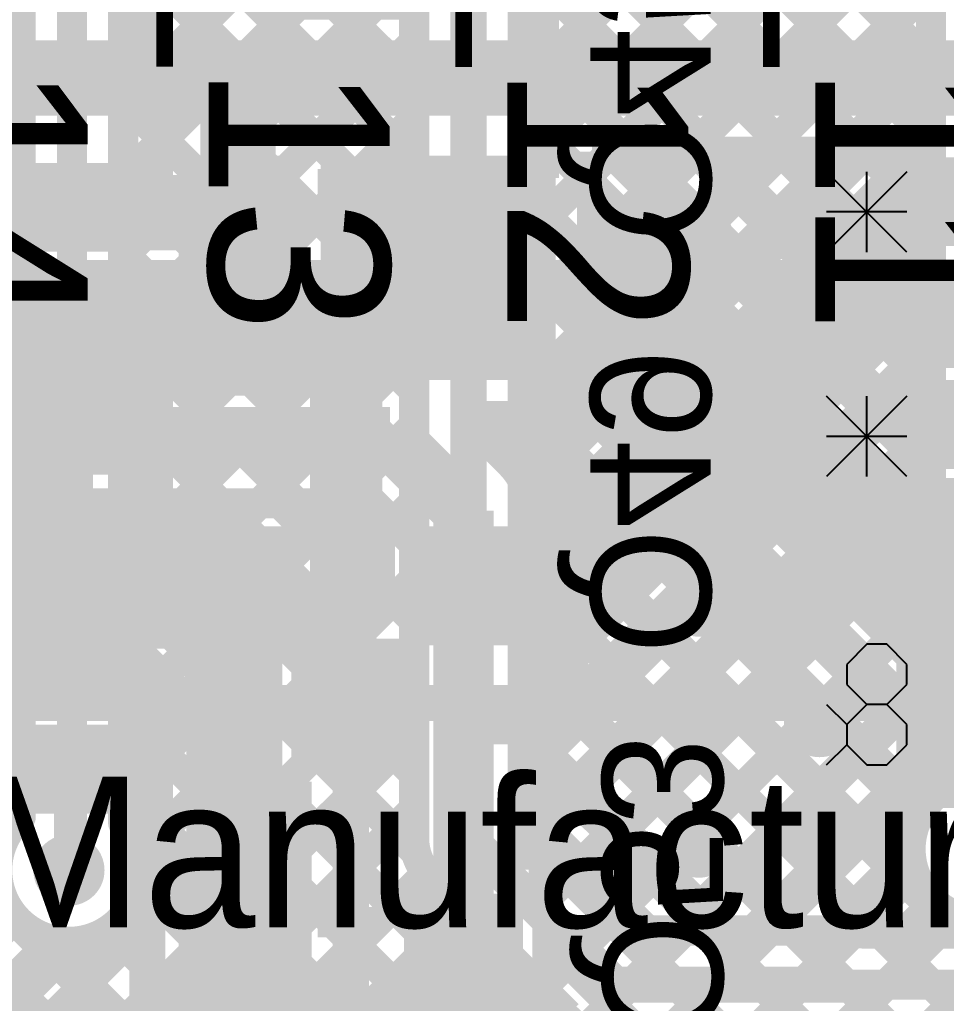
# Model space of a CAD drawing. Header units: millimetres. Extents: x 0.79 to 4.38, y 0.99 to 3.94.
# Drawn here: x 2.5617 to 2.8691, y 2.7298 to 3.0563 of the extents above; entities that cross this region are included whole.
import ezdxf

# ---------------------------------------------------------------- set-up
doc = ezdxf.new("R2010")
doc.units = ezdxf.units.MM
doc.header["$MEASUREMENT"] = 0
for name, color, linetype in [('BottomLayer', 5, 'Continuous'), ('BottomOverlay', 54, 'Continuous'), ('BottomPaste', 16, 'Continuous'), ('BottomSolder', 6, 'Continuous'), ('MultiLayer', 9, 'Continuous'), ('TopLayer', 1, 'Continuous'), ('TopOverlay', 2, 'Continuous'), ('ViaHoleLayer', 16, 'Continuous')]:
    doc.layers.add(name, color=color, linetype=linetype)

# ---------------------------------------------------------------- blocks, each defined once
blk = doc.blocks.new('R__0402_B_78')
at = {"layer": 'BottomLayer'}
for points in [[(-0.0275, 0.0125), (-0.0275, -0.0125), (-0.0095, 0.0125), (-0.0095, -0.0125)], [(0.0095, 0.0125), (0.0095, -0.0125), (0.0275, 0.0125), (0.0275, -0.0125)]]:
    blk.add_solid(points, dxfattribs=at)
at = {"layer": 'BottomOverlay', "const_width": 0.005}
for points in [[(-0.0325, 0.0175), (-0.0325, -0.0175)], [(-0.0325, 0.0175), (-0.0085, 0.0175)], [(0.0085, 0.0175), (0.0325, 0.0175)], [(0.0325, 0.0175), (0.0325, -0.0175)], [(-0.0325, -0.0175), (-0.0085, -0.0175)], [(0.0085, -0.0175), (0.0325, -0.0175)]]:
    blk.add_lwpolyline(points, dxfattribs=at)
at = {"layer": 'BottomPaste'}
for points in [[(-0.0275, 0.0125), (-0.0275, -0.0125), (-0.0095, 0.0125), (-0.0095, -0.0125)], [(0.0095, 0.0125), (0.0095, -0.0125), (0.0275, 0.0125), (0.0275, -0.0125)]]:
    blk.add_solid(points, dxfattribs=at)
at = {"layer": 'BottomSolder'}
for points in [[(-0.0315, 0.0165), (-0.0315, -0.0165), (-0.0055, 0.0165), (-0.0055, -0.0165)], [(0.0055, 0.0165), (0.0055, -0.0165), (0.0315, 0.0165), (0.0315, -0.0165)]]:
    blk.add_solid(points, dxfattribs=at)
blk = doc.blocks.new('R__0402_B_80')
at = {"layer": 'BottomLayer'}
for points in [[(-0.0275, 0.0125), (-0.0275, -0.0125), (-0.0095, 0.0125), (-0.0095, -0.0125)], [(0.0095, 0.0125), (0.0095, -0.0125), (0.0275, 0.0125), (0.0275, -0.0125)]]:
    blk.add_solid(points, dxfattribs=at)
at = {"layer": 'BottomOverlay', "const_width": 0.005}
for points in [[(-0.0325, 0.0175), (-0.0325, -0.0175)], [(-0.0325, 0.0175), (-0.0085, 0.0175)], [(0.0085, 0.0175), (0.0325, 0.0175)], [(0.0325, 0.0175), (0.0325, -0.0175)], [(-0.0325, -0.0175), (-0.0085, -0.0175)], [(0.0085, -0.0175), (0.0325, -0.0175)]]:
    blk.add_lwpolyline(points, dxfattribs=at)
at = {"layer": 'BottomPaste'}
for points in [[(-0.0275, 0.0125), (-0.0275, -0.0125), (-0.0095, 0.0125), (-0.0095, -0.0125)], [(0.0095, 0.0125), (0.0095, -0.0125), (0.0275, 0.0125), (0.0275, -0.0125)]]:
    blk.add_solid(points, dxfattribs=at)
at = {"layer": 'BottomSolder'}
for points in [[(-0.0315, 0.0165), (-0.0315, -0.0165), (-0.0055, 0.0165), (-0.0055, -0.0165)], [(0.0055, 0.0165), (0.0055, -0.0165), (0.0315, 0.0165), (0.0315, -0.0165)]]:
    blk.add_solid(points, dxfattribs=at)
blk = doc.blocks.new('R__0402_B_82')
at = {"layer": 'BottomLayer'}
for points in [[(-0.0275, 0.0125), (-0.0275, -0.0125), (-0.0095, 0.0125), (-0.0095, -0.0125)], [(0.0095, 0.0125), (0.0095, -0.0125), (0.0275, 0.0125), (0.0275, -0.0125)]]:
    blk.add_solid(points, dxfattribs=at)
at = {"layer": 'BottomOverlay', "const_width": 0.005}
for points in [[(-0.0325, 0.0175), (-0.0085, 0.0175)], [(-0.0325, 0.0175), (-0.0325, -0.0175)], [(0.0085, 0.0175), (0.0325, 0.0175)], [(0.0325, 0.0175), (0.0325, -0.0175)], [(-0.0325, -0.0175), (-0.0085, -0.0175)], [(0.0085, -0.0175), (0.0325, -0.0175)]]:
    blk.add_lwpolyline(points, dxfattribs=at)
at = {"layer": 'BottomPaste'}
for points in [[(-0.0275, 0.0125), (-0.0275, -0.0125), (-0.0095, 0.0125), (-0.0095, -0.0125)], [(0.0095, 0.0125), (0.0095, -0.0125), (0.0275, 0.0125), (0.0275, -0.0125)]]:
    blk.add_solid(points, dxfattribs=at)
at = {"layer": 'BottomSolder'}
for points in [[(-0.0315, 0.0165), (-0.0315, -0.0165), (-0.0055, 0.0165), (-0.0055, -0.0165)], [(0.0055, 0.0165), (0.0055, -0.0165), (0.0315, 0.0165), (0.0315, -0.0165)]]:
    blk.add_solid(points, dxfattribs=at)
blk = doc.blocks.new('R__0402_B_84')
at = {"layer": 'BottomLayer'}
for points in [[(-0.0275, 0.0125), (-0.0275, -0.0125), (-0.0095, 0.0125), (-0.0095, -0.0125)], [(0.0095, 0.0125), (0.0095, -0.0125), (0.0275, 0.0125), (0.0275, -0.0125)]]:
    blk.add_solid(points, dxfattribs=at)
at = {"layer": 'BottomOverlay', "const_width": 0.005}
for points in [[(-0.0325, 0.0175), (-0.0085, 0.0175)], [(-0.0325, 0.0175), (-0.0325, -0.0175)], [(0.0085, 0.0175), (0.0325, 0.0175)], [(0.0325, 0.0175), (0.0325, -0.0175)], [(-0.0325, -0.0175), (-0.0085, -0.0175)], [(0.0085, -0.0175), (0.0325, -0.0175)]]:
    blk.add_lwpolyline(points, dxfattribs=at)
at = {"layer": 'BottomPaste'}
for points in [[(-0.0275, 0.0125), (-0.0275, -0.0125), (-0.0095, 0.0125), (-0.0095, -0.0125)], [(0.0095, 0.0125), (0.0095, -0.0125), (0.0275, 0.0125), (0.0275, -0.0125)]]:
    blk.add_solid(points, dxfattribs=at)
at = {"layer": 'BottomSolder'}
for points in [[(-0.0315, 0.0165), (-0.0315, -0.0165), (-0.0055, 0.0165), (-0.0055, -0.0165)], [(0.0055, 0.0165), (0.0055, -0.0165), (0.0315, 0.0165), (0.0315, -0.0165)]]:
    blk.add_solid(points, dxfattribs=at)
blk = doc.blocks.new('SOT23_3_B_128')
at = {"layer": 'BottomLayer'}
for points in [[(-0.02166, 0.0580708), (-0.053156, 0.0580708), (-0.02166, 0.0265748), (-0.053156, 0.0265748)], [(0.0531431, 0.0580708), (0.0216471, 0.0580708), (0.0531431, 0.0265748), (0.0216471, 0.0265748)], [(0.0157416, -0.0265749), (-0.0157544, -0.0265749), (0.0157416, -0.0580709), (-0.0157544, -0.0580709)]]:
    blk.add_solid(points, dxfattribs=at)
at = {"layer": 'BottomOverlay'}
for points, const_width in [([(-0.0640851, 0.068, 1), (-0.0739277, 0.068, 1)], 0.0098425), ([(-0.0763883, 0.068, 1), (-0.0714671, 0.068, 1)], 0.0049212), ([(-0.0665457, 0.068, 1), (-0.0616245, 0.068, 1)], 0.0049212)]:
    blk.add_lwpolyline(points, format="xyb", close=True, dxfattribs=dict(at, const_width=const_width))
at = {"layer": 'BottomOverlay', "const_width": 0.01}
for points in [[(0.0109936, 0.032), (-0.0110064, 0.032)], [(-0.0640064, 0.03), (-0.0640064, -0.032)], [(0.0639936, 0.03), (0.0639936, -0.031)], [(0.0639936, -0.031), (0.0289936, -0.031)], [(-0.0290064, -0.032), (-0.0640064, -0.032)]]:
    blk.add_lwpolyline(points, dxfattribs=at)
at = {"layer": 'BottomPaste'}
for points in [[(-0.02166, 0.0580708), (-0.053156, 0.0580708), (-0.02166, 0.0265748), (-0.053156, 0.0265748)], [(0.0531431, 0.0580708), (0.0216471, 0.0580708), (0.0531431, 0.0265748), (0.0216471, 0.0265748)], [(0.0157416, -0.0265749), (-0.0157544, -0.0265749), (0.0157416, -0.0580709), (-0.0157544, -0.0580709)]]:
    blk.add_solid(points, dxfattribs=at)
at = {"layer": 'BottomSolder'}
for points in [[(-0.01766, 0.0620708), (-0.057156, 0.0620708), (-0.01766, 0.0225748), (-0.057156, 0.0225748)], [(0.0571431, 0.0620708), (0.0176471, 0.0620708), (0.0571431, 0.0225748), (0.0176471, 0.0225748)], [(0.0197416, -0.0225749), (-0.0197544, -0.0225749), (0.0197416, -0.0620709), (-0.0197544, -0.0620709)]]:
    blk.add_solid(points, dxfattribs=at)
blk = doc.blocks.new('SOT23_3_B_132')
at = {"layer": 'BottomLayer'}
for points in [[(-0.02166, 0.0580708), (-0.053156, 0.0580708), (-0.02166, 0.0265748), (-0.053156, 0.0265748)], [(0.0531431, 0.0580708), (0.0216471, 0.0580708), (0.0531431, 0.0265748), (0.0216471, 0.0265748)], [(0.0157416, -0.0265749), (-0.0157544, -0.0265749), (0.0157416, -0.0580709), (-0.0157544, -0.0580709)]]:
    blk.add_solid(points, dxfattribs=at)
at = {"layer": 'BottomOverlay'}
for points, const_width in [([(-0.0640851, 0.068, 1), (-0.0739277, 0.068, 1)], 0.0098425), ([(-0.0763883, 0.068, 1), (-0.0714671, 0.068, 1)], 0.0049212), ([(-0.0665457, 0.068, 1), (-0.0616245, 0.068, 1)], 0.0049212)]:
    blk.add_lwpolyline(points, format="xyb", close=True, dxfattribs=dict(at, const_width=const_width))
at = {"layer": 'BottomOverlay', "const_width": 0.01}
for points in [[(0.0109936, 0.032), (-0.0110064, 0.032)], [(-0.0640064, 0.03), (-0.0640064, -0.032)], [(0.0639936, 0.03), (0.0639936, -0.031)], [(0.0639936, -0.031), (0.0289936, -0.031)], [(-0.0290064, -0.032), (-0.0640064, -0.032)]]:
    blk.add_lwpolyline(points, dxfattribs=at)
at = {"layer": 'BottomPaste'}
for points in [[(-0.02166, 0.0580708), (-0.053156, 0.0580708), (-0.02166, 0.0265748), (-0.053156, 0.0265748)], [(0.0531431, 0.0580708), (0.0216471, 0.0580708), (0.0531431, 0.0265748), (0.0216471, 0.0265748)], [(0.0157416, -0.0265749), (-0.0157544, -0.0265749), (0.0157416, -0.0580709), (-0.0157544, -0.0580709)]]:
    blk.add_solid(points, dxfattribs=at)
at = {"layer": 'BottomSolder'}
for points in [[(-0.01766, 0.0620708), (-0.057156, 0.0620708), (-0.01766, 0.0225748), (-0.057156, 0.0225748)], [(0.0571431, 0.0620708), (0.0176471, 0.0620708), (0.0571431, 0.0225748), (0.0176471, 0.0225748)], [(0.0197416, -0.0225749), (-0.0197544, -0.0225749), (0.0197416, -0.0620709), (-0.0197544, -0.0620709)]]:
    blk.add_solid(points, dxfattribs=at)
blk = doc.blocks.new('SOT23_3_B_136')
at = {"layer": 'BottomLayer'}
for points in [[(-0.02166, 0.0580708), (-0.053156, 0.0580708), (-0.02166, 0.0265748), (-0.053156, 0.0265748)], [(0.0531431, 0.0580708), (0.0216471, 0.0580708), (0.0531431, 0.0265748), (0.0216471, 0.0265748)], [(0.0157416, -0.0265749), (-0.0157544, -0.0265749), (0.0157416, -0.0580709), (-0.0157544, -0.0580709)]]:
    blk.add_solid(points, dxfattribs=at)
at = {"layer": 'BottomOverlay'}
for points, const_width in [([(-0.0640851, 0.068, 1), (-0.0739277, 0.068, 1)], 0.0098425), ([(-0.0763883, 0.068, 1), (-0.0714671, 0.068, 1)], 0.0049212), ([(-0.0665457, 0.068, 1), (-0.0616245, 0.068, 1)], 0.0049212)]:
    blk.add_lwpolyline(points, format="xyb", close=True, dxfattribs=dict(at, const_width=const_width))
at = {"layer": 'BottomOverlay', "const_width": 0.01}
for points in [[(0.0109936, 0.032), (-0.0110064, 0.032)], [(-0.0640064, 0.03), (-0.0640064, -0.032)], [(0.0639936, 0.03), (0.0639936, -0.031)], [(0.0639936, -0.031), (0.0289936, -0.031)], [(-0.0290064, -0.032), (-0.0640064, -0.032)]]:
    blk.add_lwpolyline(points, dxfattribs=at)
at = {"layer": 'BottomPaste'}
for points in [[(-0.02166, 0.0580708), (-0.053156, 0.0580708), (-0.02166, 0.0265748), (-0.053156, 0.0265748)], [(0.0531431, 0.0580708), (0.0216471, 0.0580708), (0.0531431, 0.0265748), (0.0216471, 0.0265748)], [(0.0157416, -0.0265749), (-0.0157544, -0.0265749), (0.0157416, -0.0580709), (-0.0157544, -0.0580709)]]:
    blk.add_solid(points, dxfattribs=at)
at = {"layer": 'BottomSolder'}
for points in [[(-0.01766, 0.0620708), (-0.057156, 0.0620708), (-0.01766, 0.0225748), (-0.057156, 0.0225748)], [(0.0571431, 0.0620708), (0.0176471, 0.0620708), (0.0571431, 0.0225748), (0.0176471, 0.0225748)], [(0.0197416, -0.0225749), (-0.0197544, -0.0225749), (0.0197416, -0.0620709), (-0.0197544, -0.0620709)]]:
    blk.add_solid(points, dxfattribs=at)
blk = doc.blocks.new('R__0402_B_181')
at = {"layer": 'BottomLayer'}
for points in [[(-0.0275, 0.0125), (-0.0275, -0.0125), (-0.0095, 0.0125), (-0.0095, -0.0125)], [(0.0095, 0.0125), (0.0095, -0.0125), (0.0275, 0.0125), (0.0275, -0.0125)]]:
    blk.add_solid(points, dxfattribs=at)
at = {"layer": 'BottomOverlay', "const_width": 0.005}
for points in [[(-0.0085, 0.0175), (-0.0325, 0.0175)], [(-0.0325, -0.0175), (-0.0325, 0.0175)], [(0.0325, 0.0175), (0.0085, 0.0175)], [(0.0325, -0.0175), (0.0325, 0.0175)], [(-0.0085, -0.0175), (-0.0325, -0.0175)], [(0.0325, -0.0175), (0.0085, -0.0175)]]:
    blk.add_lwpolyline(points, dxfattribs=at)
at = {"layer": 'BottomPaste'}
for points in [[(-0.0275, 0.0125), (-0.0275, -0.0125), (-0.0095, 0.0125), (-0.0095, -0.0125)], [(0.0095, 0.0125), (0.0095, -0.0125), (0.0275, 0.0125), (0.0275, -0.0125)]]:
    blk.add_solid(points, dxfattribs=at)
at = {"layer": 'BottomSolder'}
for points in [[(-0.0315, 0.0165), (-0.0315, -0.0165), (-0.0055, 0.0165), (-0.0055, -0.0165)], [(0.0055, 0.0165), (0.0055, -0.0165), (0.0315, 0.0165), (0.0315, -0.0165)]]:
    blk.add_solid(points, dxfattribs=at)
blk = doc.blocks.new('R__0402_B_183')
at = {"layer": 'BottomLayer'}
for points in [[(-0.0275, 0.0125), (-0.0275, -0.0125), (-0.0095, 0.0125), (-0.0095, -0.0125)], [(0.0095, 0.0125), (0.0095, -0.0125), (0.0275, 0.0125), (0.0275, -0.0125)]]:
    blk.add_solid(points, dxfattribs=at)
at = {"layer": 'BottomOverlay', "const_width": 0.005}
for points in [[(-0.0085, 0.0175), (-0.0325, 0.0175)], [(-0.0325, -0.0175), (-0.0325, 0.0175)], [(0.0325, 0.0175), (0.0085, 0.0175)], [(0.0325, -0.0175), (0.0325, 0.0175)], [(-0.0085, -0.0175), (-0.0325, -0.0175)], [(0.0325, -0.0175), (0.0085, -0.0175)]]:
    blk.add_lwpolyline(points, dxfattribs=at)
at = {"layer": 'BottomPaste'}
for points in [[(-0.0275, 0.0125), (-0.0275, -0.0125), (-0.0095, 0.0125), (-0.0095, -0.0125)], [(0.0095, 0.0125), (0.0095, -0.0125), (0.0275, 0.0125), (0.0275, -0.0125)]]:
    blk.add_solid(points, dxfattribs=at)
at = {"layer": 'BottomSolder'}
for points in [[(-0.0315, 0.0165), (-0.0315, -0.0165), (-0.0055, 0.0165), (-0.0055, -0.0165)], [(0.0055, 0.0165), (0.0055, -0.0165), (0.0315, 0.0165), (0.0315, -0.0165)]]:
    blk.add_solid(points, dxfattribs=at)

msp = doc.modelspace()

# ---------------------------------------------------------------- linework, layer by layer
at = {"layer": 'BottomLayer'}
for points, const_width in [([(2.326, 3.037), (2.637, 3.037)], 0.025), ([(2.63412, 3.03412), (2.637, 3.037)], 0.025), ([(2.63412, 2.9914375), (2.63412, 3.03412)], 0.025), ([(2.637, 3.037), (2.806, 3.037)], 0.025), ([(2.806, 3.037), (2.8060001, 3.0369999)], 0.025), ([(2.8060001, 3.0369999), (2.9363917, 3.0369999)], 0.025), ([(2.729989, 2.8996948), (2.8427941, 3.0124999)], 0.01), ([(2.7515151, 2.9777895), (2.7862256, 3.0125)], 0.01), ([(2.7515151, 3.0125), (2.8059301, 3.0125)], 0.01), ([(2.7515151, 2.9247603), (2.7515151, 3.0125)], 0.01), ([(2.7515151, 3.0060738), (2.7579413, 3.0125)], 0.01), ([(2.7515151, 2.9495052), (2.8145098, 3.0124999)], 0.01), ([(2.7574918, 3.0125), (2.8574593, 2.9125325)], 0.01), ([(2.7857761, 3.0125), (2.8574593, 2.9408168)], 0.01), ([(2.8060001, 3.0124999), (2.8574593, 3.0124999)], 0.01), ([(2.8140605, 3.0124999), (2.8574593, 2.9691011)], 0.01), ([(2.8423448, 3.0124999), (2.8573374, 2.9975073)], 0.01), ([(2.8574593, 2.9982986), (2.8574593, 3.0124999)], 0.01), ([(2.5785151, 2.9922603), (2.6332972, 2.9922603)], 0.025), ([(2.6332972, 2.9922603), (2.63412, 2.9914375)], 0.025), ([(2.7366713, 2.8780928), (2.8574593, 2.9988808)], 0.01), ([(2.7515151, 2.9901924), (2.8725336, 2.8691739)], 0.01), ([(2.8574593, 2.9781739), (2.8574593, 2.9900492)], 0.01), ([(2.8574593, 2.9731739), (2.8574593, 2.9781739)], 0.01), ([(2.8574593, 2.9731739), (2.8574593, 2.9781739)], 0.01), ([(2.8574593, 2.9411739), (2.8574593, 2.9731739)], 0.01), ([(2.7366713, 2.8498085), (2.8574593, 2.9705965)], 0.01), ([(2.5785151, 2.9552603), (2.6930151, 2.9552603)], 0.02), ([(2.7515151, 2.9619081), (2.8574593, 2.8559639)], 0.01), ([(2.7309231, 2.815776), (2.8574593, 2.9423122)], 0.01), ([(2.8574593, 2.9361739), (2.8574593, 2.9411739)], 0.01), ([(2.8574593, 2.9361739), (2.8574593, 2.9411739)], 0.01), ([(2.8574593, 2.8991739), (2.8574593, 2.9361739)], 0.01), ([(2.7515151, 2.9336238), (2.8574593, 2.8276796)], 0.01), ([(2.7086277, 2.9247603), (2.7244403, 2.9089477)], 0.01), ([(2.7086277, 2.9247603), (2.7515151, 2.9247603)], 0.01), ([(2.7176989, 2.915689), (2.7267702, 2.9247603)], 0.01), ([(2.7320943, 2.9247603), (2.8574593, 2.7993953)], 0.01), ([(2.5785151, 2.9177603), (2.5785151, 2.9182603)], 0.02), ([(2.5785151, 2.9177603), (2.6845151, 2.9177603)], 0.02), ([(2.6845151, 2.9177603), (2.7089231, 2.8933523)], 0.02), ([(2.5092603, 2.9182603), (2.5781204, 2.9182603)], 0.012), ([(2.7309231, 2.7874917), (2.8574593, 2.9140279)], 0.01), ([(2.5303199, 2.9002603), (2.5633199, 2.8672603)], 0.01), ([(2.7089231, 2.7464375), (2.7089231, 2.8933523)], 0.02), ([(2.7366712, 2.7649555), (2.8708896, 2.8991739)], 0.01), ([(2.8574593, 2.8991739), (2.8736252, 2.8991739)], 0.01), ([(2.8708179, 2.8991739), (2.9008179, 2.8691739)], 0.01), ([(2.4325827, 2.7719943), (2.5578487, 2.8972603)], 0.01), ([(2.5536204, 2.8972603), (2.5705307, 2.8972603)], 0.01), ([(2.556133, 2.8672603), (2.584633, 2.8957603)], 0.01), ([(2.5616042, 2.8972603), (2.5916042, 2.8672603)], 0.01), ([(2.5785151, 2.8957603), (2.6754025, 2.8957603)], 0.01), ([(2.5844173, 2.8672603), (2.6129173, 2.8957603)], 0.01), ([(2.5913885, 2.8957603), (2.6437734, 2.8433754)], 0.01), ([(2.6047871, 2.8593458), (2.6412016, 2.8957603)], 0.01), ([(2.6187417, 2.8450161), (2.6694859, 2.8957603)], 0.01), ([(2.6196728, 2.8957603), (2.6566018, 2.8588313)], 0.01), ([(2.6479571, 2.8957603), (2.6811751, 2.8625423)], 0.01), ([(2.6754025, 2.8957603), (2.6811751, 2.8899877)], 0.01), ([(2.7307399, 2.8961856), (2.7366713, 2.8961856)], 0.01), ([(2.7323847, 2.8961856), (2.7366713, 2.891899)], 0.01), ([(2.7366713, 2.8406894), (2.7366713, 2.8961856)], 0.01), ([(2.8691739, 2.8691739), (2.8976739, 2.8976739)], 0.01), ([(2.8691739, 2.8691739), (2.8976739, 2.8976739)], 0.01), ([(2.7366713, 2.891899), (2.8622614, 2.7663089)], 0.01), ([(2.5785151, 2.8812603), (2.6212972, 2.8812603)], 0.025), ([(2.6212972, 2.8812603), (2.63412, 2.8684375)], 0.025), ([(2.6811751, 2.8588313), (2.6811751, 2.8899877)], 0.01), ([(2.4325827, 2.8848637), (2.586, 2.7314464)], 0.01), ([(2.6608412, 2.8588313), (2.6811751, 2.8791652)], 0.01), ([(2.63412, 2.785), (2.63412, 2.8684375)], 0.025), ([(2.8574593, 2.8691739), (2.9064593, 2.8691739)], 0.01), ([(2.8574593, 2.8321739), (2.8574593, 2.8691739)], 0.01), ([(2.5536204, 2.8672603), (2.6026204, 2.8672603)], 0.01), ([(2.6026204, 2.8610959), (2.6026204, 2.8672603)], 0.01), ([(2.7366713, 2.8636147), (3.0059719, 2.5943141)], 0.01), ([(2.6051786, 2.8589645), (2.6167042, 2.8474389)], 0.01), ([(2.6437734, 2.8588313), (2.6811751, 2.8588313)], 0.01), ([(2.6437734, 2.8033351), (2.6437734, 2.8588313)], 0.01), ([(2.4325827, 2.8565794), (2.7154844, 2.5736777)], 0.01), ([(2.7366712, 2.7366712), (2.8574593, 2.8574593)], 0.01), ([(2.7366712, 2.7366712), (2.8574593, 2.8574593)], 0.01), ([(2.575515, 2.8462603), (2.5781204, 2.8462603)], 0.012), ([(2.5781204, 2.8462603), (2.592427, 2.8462603)], 0.012), ([(2.592427, 2.8462603), (2.604, 2.8346873)], 0.012), ([(2.622, 2.8199901), (2.6437734, 2.8417635)], 0.01), ([(2.7309231, 2.7741856), (2.7309231, 2.8406894)], 0.01), ([(2.7309231, 2.8406894), (2.7366713, 2.8406894)], 0.01), ([(2.7313123, 2.8406894), (3.0051453, 2.5668564)], 0.01), ([(2.604, 2.7186873), (2.604, 2.8346873)], 0.012), ([(2.6218488, 2.8370157), (2.6437734, 2.8150911)], 0.01), ([(2.622, 2.7282603), (2.622, 2.8346873)], 0.01), ([(2.5962843, 2.568), (2.8574593, 2.829175)], 0.01), ([(2.6715215, 2.7213548), (2.6715215, 2.8310832)], 0.012), ([(2.8574593, 2.8271739), (2.8574593, 2.8321739)], 0.01), ([(2.8574593, 2.8271739), (2.8574593, 2.8321739)], 0.01), ([(2.8574593, 2.7901739), (2.8574593, 2.8271739)], 0.01), ([(2.622, 2.7917058), (2.6437734, 2.8134792)], 0.01), ([(2.7309231, 2.8127943), (2.9777174, 2.566)], 0.01), ([(2.578, 2.774), (2.578, 2.807)], 0.01), ([(2.622, 2.8085802), (2.6535215, 2.7770587)], 0.01), ([(2.6437734, 2.8033351), (2.6535215, 2.8033351)], 0.01), ([(2.6535215, 2.7288106), (2.6535215, 2.8033351)], 0.01), ([(2.6245686, 2.568), (2.8574593, 2.8008907)], 0.01), ([(2.622, 2.7634215), (2.6535215, 2.794943)], 0.01), ([(2.5536204, 2.7921069), (2.557467, 2.7882603)], 0.01), ([(2.63412, 2.7464375), (2.63412, 2.785)], 0.025), ([(2.5536204, 2.7882603), (2.5589315, 2.7882603)], 0.01), ([(2.7309231, 2.78451), (2.9494331, 2.566)], 0.01), ([(2.622, 2.7802959), (2.6535215, 2.7487744)], 0.01), ([(2.7309231, 2.7741856), (2.7366712, 2.7741856)], 0.01), ([(2.7366712, 2.7186894), (2.7366712, 2.7741856)], 0.01), ([(2.6528529, 2.568), (2.8583891, 2.7735362)], 0.01), ([(2.622, 2.7351372), (2.6535215, 2.7666587)], 0.01), ([(2.8663089, 2.7622614), (2.89, 2.7385703)], 0.01), ([(2.4302328, 2.6282229), (2.5601975, 2.7581876)], 0.01), ([(2.6811372, 2.568), (2.8720658, 2.7589286)], 0.01), ([(2.586, 2.7186873), (2.586, 2.7515731)], 0.01), ([(2.622, 2.7520116), (2.6457513, 2.7282603)], 0.01), ([(2.444375, 2.6140808), (2.5806288, 2.7503346)], 0.01), ([(2.7150489, 2.5736274), (2.89, 2.7485785)], 0.01), ([(2.7366712, 2.7504776), (2.9211488, 2.566)], 0.01), ([(2.6434074, 2.7282603), (2.6535215, 2.7383744)], 0.01), ([(2.622, 2.7282603), (2.6529712, 2.7282603)], 0.01), ([(2.4585171, 2.5999386), (2.586, 2.7274215)], 0.01)]:
    msp.add_lwpolyline(points, dxfattribs=dict(at, const_width=const_width))
at = {"layer": 'BottomLayer', "const_width": 0.01}
for points in [[(2.8574593, 2.9900492, -0.08478227281669451), (2.8574593, 2.9982986)], [(2.7244403, 2.9089477, -0.1661972849455561), (2.7307399, 2.8961856)], [(2.7244794, 2.9089086, -0.1655513178854328), (2.7307399, 2.8961856)], [(2.8816096, 2.8976739, -0.093119128866869), (2.8736252, 2.8991739)], [(2.8816096, 2.8976739, -0.093119128866869), (2.8736252, 2.8991739)], [(2.5785151, 2.8957603, -0.093119128866869), (2.5705307, 2.8972603)], [(2.5785151, 2.8957603, -0.093119128866869), (2.5705307, 2.8972603)], [(2.6026204, 2.8610959, -0.04587926852046451), (2.6051549, 2.8589882)], [(2.6026204, 2.8610959, -0.04634572908135355), (2.6051786, 2.8589645)], [(2.6167042, 2.8474389, -0.1993962998916159), (2.622, 2.8346873)], [(2.6167279, 2.8474152, -0.198912367379658), (2.622, 2.8346873)], [(2.89, 2.7589554, -0.6673554500262732), (2.8590272, 2.7901739)], [(2.586, 2.7515731, -0.7428207468642459), (2.5589315, 2.7882603)]]:
    msp.add_lwpolyline(points, format="xyb", dxfattribs=at)
at = {"layer": 'BottomLayer'}
for points, const_width in [([(2.8549593, 2.9982986, 1), (2.8599593, 2.9982986, 1)], 0.005), ([(2.7806575, 2.984, 1), (2.7924685, 2.984, 1)], 0.011811), ([(2.8206575, 2.984, 1), (2.8324685, 2.984, 1)], 0.011811), ([(2.8549593, 2.9900492, 1), (2.8599593, 2.9900492, 1)], 0.005), ([(2.7806575, 2.944, 1), (2.7924685, 2.944, 1)], 0.011811), ([(2.8206575, 2.944, 1), (2.8324685, 2.944, 1)], 0.011811), ([(2.7806575, 2.904, 1), (2.7924685, 2.904, 1)], 0.011811), ([(2.8206575, 2.905, 1), (2.8324685, 2.905, 1)], 0.011811), ([(2.7219403, 2.9089477, 1), (2.7269403, 2.9089477, 1)], 0.005), ([(2.7219794, 2.9089086, 1), (2.7269794, 2.9089086, 1)], 0.005), ([(2.8711252, 2.8991739, 1), (2.8761252, 2.8991739, 1)], 0.005), ([(2.8711252, 2.8991739, 1), (2.8761252, 2.8991739, 1)], 0.005), ([(2.5680307, 2.8972603, 1), (2.5730307, 2.8972603, 1)], 0.005), ([(2.5680307, 2.8972603, 1), (2.5730307, 2.8972603, 1)], 0.005), ([(2.5760151, 2.8957603, 1), (2.5810151, 2.8957603, 1)], 0.005), ([(2.5760151, 2.8957603, 1), (2.5810151, 2.8957603, 1)], 0.005), ([(2.7282399, 2.8961856, 1), (2.7332399, 2.8961856, 1)], 0.005), ([(2.7282399, 2.8961856, 1), (2.7332399, 2.8961856, 1)], 0.005), ([(2.7810945, 2.8633189, 1), (2.7929055, 2.8633189, 1)], 0.011811), ([(2.8210945, 2.8633189, 1), (2.8329055, 2.8633189, 1)], 0.011811), ([(2.6001204, 2.8610959, 1), (2.6051204, 2.8610959, 1)], 0.005), ([(2.6001204, 2.8610959, 1), (2.6051204, 2.8610959, 1)], 0.005), ([(2.6026549, 2.8589882, 1), (2.6076549, 2.8589882, 1)], 0.005), ([(2.6026786, 2.8589645, 1), (2.6076786, 2.8589645, 1)], 0.005), ([(2.6142042, 2.8474389, 1), (2.6192042, 2.8474389, 1)], 0.005), ([(2.6142279, 2.8474152, 1), (2.6192279, 2.8474152, 1)], 0.005), ([(2.6195, 2.8346873, 1), (2.6245, 2.8346873, 1)], 0.005), ([(2.6195, 2.8346873, 1), (2.6245, 2.8346873, 1)], 0.005), ([(2.7810945, 2.8233189, 1), (2.7929055, 2.8233189, 1)], 0.011811), ([(2.8210945, 2.8233189, 1), (2.8329055, 2.8233189, 1)], 0.011811), ([(2.6282145, 2.785, 1), (2.6400255, 2.785, 1)], 0.011811), ([(2.7810945, 2.7833189, 1), (2.7929055, 2.7833189, 1)], 0.011811), ([(2.8210945, 2.7843189, 1), (2.8329055, 2.7843189, 1)], 0.011811), ([(2.8565272, 2.7901739, 1), (2.8615272, 2.7901739, 1)], 0.005), ([(2.5564315, 2.7882603, 1), (2.5614315, 2.7882603, 1)], 0.005), ([(2.5720945, 2.774, 1), (2.5839055, 2.774, 1)], 0.011811), ([(2.5835, 2.7515731, 1), (2.5885, 2.7515731, 1)], 0.005)]:
    msp.add_lwpolyline(points, format="xyb", close=True, dxfattribs=dict(at, const_width=const_width))
msp.add_solid([(2.6615151, 2.9367603), (2.7395151, 2.9367603), (2.6615151, 3.0097603), (2.7395151, 3.0097603)], dxfattribs=at)
at = {"layer": 'BottomOverlay'}
for p, q in [((2.856, 3.0058186), (2.829342, 2.9791605)), ((2.856, 2.9791605), (2.829342, 3.0058186)), ((2.842671, 2.9791605), (2.842671, 3.0058186)), ((2.856, 2.9924895), (2.829342, 2.9924895)), ((2.856, 2.9313226), (2.829342, 2.9046645)), ((2.856, 2.9046645), (2.829342, 2.9313226)), ((2.842671, 2.9046645), (2.842671, 2.9313226)), ((2.856, 2.9179935), (2.829342, 2.9179935)), ((2.842671, 2.8489871), (2.8360065, 2.8423226)), ((2.8493355, 2.8489871), (2.842671, 2.8489871)), ((2.856, 2.8423226), (2.8493355, 2.8489871)), ((2.8360065, 2.8423226), (2.8360065, 2.835658)), ((2.856, 2.835658), (2.856, 2.8423226)), ((2.8360065, 2.835658), (2.842671, 2.8289935)), ((2.8493355, 2.8289935), (2.856, 2.835658)), ((2.829342, 2.8289935), (2.8360065, 2.822329)), ((2.842671, 2.8289935), (2.8360065, 2.822329)), ((2.8493355, 2.8289935), (2.842671, 2.8289935)), ((2.856, 2.822329), (2.8493355, 2.8289935)), ((2.8360065, 2.822329), (2.8360065, 2.8156645)), ((2.856, 2.8156645), (2.856, 2.822329)), ((2.829342, 2.809), (2.8360065, 2.8156645)), ((2.8360065, 2.8156645), (2.842671, 2.809)), ((2.8493355, 2.809), (2.856, 2.8156645)), ((2.842671, 2.809), (2.8493355, 2.809))]:
    msp.add_line(p, q, dxfattribs=at)
at = {"layer": 'MultiLayer', "const_width": 0.011811}
for points in [[(2.7806575, 2.984, 1), (2.7924685, 2.984, 1)], [(2.8206575, 2.984, 1), (2.8324685, 2.984, 1)], [(2.7806575, 2.944, 1), (2.7924685, 2.944, 1)], [(2.8206575, 2.944, 1), (2.8324685, 2.944, 1)], [(2.7806575, 2.904, 1), (2.7924685, 2.904, 1)], [(2.8206575, 2.905, 1), (2.8324685, 2.905, 1)], [(2.7810945, 2.8633189, 1), (2.7929055, 2.8633189, 1)], [(2.8210945, 2.8633189, 1), (2.8329055, 2.8633189, 1)], [(2.7810945, 2.8233189, 1), (2.7929055, 2.8233189, 1)], [(2.8210945, 2.8233189, 1), (2.8329055, 2.8233189, 1)], [(2.6282145, 2.785, 1), (2.6400255, 2.785, 1)], [(2.7810945, 2.7833189, 1), (2.7929055, 2.7833189, 1)], [(2.8210945, 2.7843189, 1), (2.8329055, 2.7843189, 1)], [(2.5720945, 2.774, 1), (2.5839055, 2.774, 1)]]:
    msp.add_lwpolyline(points, format="xyb", close=True, dxfattribs=at)
at = {"layer": 'TopLayer'}
for points, const_width in [([(2.5792991, 3.301), (2.864, 3.0162991)], 0.01), ([(2.6056053, 3.3001496), (2.864, 3.0417549)], 0.01), ([(2.3604444, 3.2398409), (2.562, 3.0382853)], 0.01), ([(2.3541427, 3.2206869), (2.562, 3.0128295)], 0.01), ([(2.596, 3.0542044), (2.749877, 3.2080814)], 0.01), ([(2.5915187, 3.1615014), (2.6925215, 3.0604986)], 0.01), ([(2.579, 2.775), (2.579, 3.15)], 0.01), ([(2.596, 2.7895873), (2.596, 3.15)], 0.01), ([(2.562, 2.7916342), (2.562, 3.1429584)], 0.01), ([(2.7285215, 3.0594469), (2.8135165, 3.1444419)], 0.01), ([(2.596, 3.1315643), (2.6925215, 3.0350428)], 0.01), ([(2.7105215, 2.7844785), (2.7105215, 3.1292603)], 0.012), ([(2.7285215, 3.0339911), (2.8262444, 3.131714)], 0.01), ([(2.4279988, 3.1213749), (2.562, 2.9873737)], 0.01), ([(2.596, 3.0287486), (2.688206, 3.1209546)], 0.01), ([(2.7331111, 3.1217322), (2.864, 2.9908433)], 0.01), ([(2.7285215, 3.0085353), (2.8389723, 3.1189861)], 0.01), ([(2.6925215, 2.7844785), (2.6925215, 3.113673)], 0.01), ([(2.7285215, 2.7919343), (2.7285215, 3.113673)], 0.01), ([(2.596, 3.1061085), (2.6925215, 3.009587)], 0.01), ([(2.7285215, 2.9830795), (2.8517002, 3.1062582)], 0.01), ([(2.4229055, 3.1010124), (2.562, 2.9619179)], 0.01), ([(2.7285215, 3.100866), (2.864, 2.9653875)], 0.01), ([(2.596, 3.0032928), (2.6925215, 3.0998143)], 0.01), ([(2.864, 2.7976722), (2.864, 3.0939584)], 0.01), ([(2.7285215, 2.9576237), (2.864, 3.0931022)], 0.01), ([(2.596, 3.0806527), (2.6925215, 2.9841312)], 0.01), ([(2.4229055, 3.0755566), (2.562, 2.9364621)], 0.01), ([(2.596, 2.977837), (2.6925215, 3.0743585)], 0.01), ([(2.7285215, 3.0754102), (2.864, 2.9399317)], 0.01), ([(2.7285215, 2.9321679), (2.864, 3.0676464)], 0.01), ([(2.596, 3.0551969), (2.6925215, 2.9586754)], 0.01), ([(2.4229055, 3.0501008), (2.562, 2.9110063)], 0.01), ([(2.596, 2.9523812), (2.6925215, 3.0489027)], 0.01), ([(2.7285215, 3.0499544), (2.864, 2.9144759)], 0.01), ([(2.4229055, 2.9065657), (2.562, 3.0456602)], 0.01), ([(2.7285215, 2.9067121), (2.864, 3.0421906)], 0.01), ([(2.596, 3.0297411), (2.6925215, 2.9332196)], 0.01), ([(2.596, 2.9269254), (2.6925215, 3.0234469)], 0.01), ([(2.7285215, 3.0244986), (2.864, 2.8890201)], 0.01), ([(2.4229055, 2.8811099), (2.562, 3.0202044)], 0.01), ([(2.7285215, 2.8812563), (2.864, 3.0167348)], 0.01), ([(2.596, 3.0042853), (2.6925215, 2.9077638)], 0.01), ([(2.7285215, 2.9990428), (2.864, 2.8635643)], 0.01), ([(2.596, 2.9014696), (2.6925215, 2.9979911)], 0.01), ([(2.5090623, 2.9418109), (2.562, 2.9947486)], 0.01), ([(2.7285215, 2.8558005), (2.864, 2.991279)], 0.01), ([(2.596, 2.9788295), (2.6925215, 2.882308)], 0.01), ([(2.7285215, 2.973587), (2.864, 2.8381085)], 0.01), ([(2.596, 2.8760138), (2.6925215, 2.9725353)], 0.01), ([(2.5266689, 2.9339617), (2.562, 2.9692928)], 0.01), ([(2.7285215, 2.8303447), (2.864, 2.9658232)], 0.01), ([(2.596, 2.9533737), (2.6925215, 2.8568522)], 0.01), ([(2.596, 2.850558), (2.6925215, 2.9470795)], 0.01), ([(2.7285215, 2.9481312), (2.864, 2.8126527)], 0.01), ([(2.5325326, 2.9143696), (2.562, 2.943837)], 0.01), ([(2.7285215, 2.8048889), (2.864, 2.9403674)], 0.01), ([(2.596, 2.9279179), (2.6925215, 2.8313964)], 0.01), ([(2.596, 2.8251022), (2.6925215, 2.9216237)], 0.01), ([(2.7285215, 2.9226754), (2.8596515, 2.7915454)], 0.01), ([(2.527, 2.8833812), (2.562, 2.9183812)], 0.01), ([(2.5326132, 2.9149373), (2.562, 2.8855505)], 0.01), ([(2.7347721, 2.7856837), (2.864, 2.9149116)], 0.01), ([(2.596, 2.9024621), (2.6925215, 2.8059406)], 0.01), ([(2.527, 2.8950947), (2.562, 2.8600947)], 0.01), ([(2.596, 2.7996464), (2.6925215, 2.8961679)], 0.01), ([(2.7285215, 2.8972196), (2.8727411, 2.753)], 0.01), ([(2.527, 2.8579254), (2.562, 2.8929254)], 0.01), ([(2.7475, 2.7729558), (2.864, 2.8894558)], 0.01), ([(2.596, 2.8770063), (2.6931161, 2.7798902)], 0.01), ([(2.7285215, 2.8717638), (2.8472853, 2.753)], 0.01), ([(2.527, 2.8696389), (2.562, 2.8346389)], 0.01), ([(2.6011941, 2.7793847), (2.6925215, 2.8707121)], 0.01), ([(2.527, 2.8324696), (2.562, 2.8674696)], 0.01), ([(2.7602279, 2.7602279), (2.864, 2.864)], 0.01), ([(2.7602279, 2.7602279), (2.864, 2.864)], 0.01), ([(2.596, 2.8515505), (2.7215505, 2.726)], 0.01), ([(2.7285215, 2.846308), (2.8208295, 2.754)], 0.01), ([(2.527, 2.8441831), (2.562, 2.8091831)], 0.01), ([(2.5732652, 2.726), (2.6925215, 2.8452563)], 0.01), ([(2.527, 2.8070138), (2.562, 2.8420138)], 0.01), ([(2.7794558, 2.754), (2.864, 2.8385442)], 0.01), ([(2.596, 2.8260947), (2.6960947, 2.726)], 0.01), ([(2.598721, 2.726), (2.6925215, 2.8198005)], 0.01), ([(2.7285215, 2.8208522), (2.7953737, 2.754)], 0.01), ([(2.527, 2.8187273), (2.5583214, 2.7874059)], 0.01), ([(2.527, 2.8187216), (2.5583191, 2.7874025)], 0.01), ([(2.527, 2.781558), (2.562, 2.816558)], 0.01), ([(2.8049116, 2.754), (2.864, 2.8130884)], 0.01), ([(2.596, 2.8006389), (2.6706389, 2.726)], 0.01), ([(2.6241768, 2.726), (2.6925215, 2.7943447)], 0.01), ([(2.7285215, 2.7953964), (2.7699179, 2.754)], 0.01), ([(2.7285215, 2.7919343), (2.7664558, 2.754)], 0.01), ([(2.527, 2.7561022), (2.5583597, 2.7874619)], 0.01), ([(2.7105215, 2.7844785), (2.759, 2.736)], 0.012), ([(2.8303674, 2.754), (2.8571897, 2.7808223)], 0.01), ([(2.578, 2.774), (2.579, 2.775)], 0.01), ([(2.6496326, 2.726), (2.6966456, 2.773013)], 0.01), ([(2.6978173, 2.7717269), (2.7435442, 2.726)], 0.01), ([(2.527, 2.76781), (2.56881, 2.726)], 0.01), ([(2.6014293, 2.7697538), (2.6451831, 2.726)], 0.01), ([(2.5223536, 2.726), (2.5577797, 2.7614261)], 0.01), ([(2.8548232, 2.753), (2.8650994, 2.7632762)], 0.01), ([(2.6750884, 2.726), (2.7093163, 2.7602279)], 0.01), ([(2.5914025, 2.7543191), (2.6197216, 2.726)], 0.01), ([(2.5914059, 2.7543214), (2.6197273, 2.726)], 0.01), ([(2.5478094, 2.726), (2.5726153, 2.7508059)], 0.01), ([(2.5677647, 2.7525011), (2.5942658, 2.726)], 0.01), ([(2.7664558, 2.754), (2.835189, 2.754)], 0.01), ([(2.8411051, 2.753), (3.0076322, 2.753)], 0.01), ([(2.7005442, 2.726), (2.7220442, 2.7475)], 0.01), ([(2.726, 2.726), (2.7347721, 2.7347721)], 0.01), ([(2.726, 2.726), (2.7347721, 2.7347721)], 0.01), ([(2.759, 2.736), (2.835189, 2.736)], 0.012), ([(2.835189, 2.736), (3.015, 2.736)], 0.01), ([(2.508, 2.726), (2.7435442, 2.726)], 0.01)]:
    msp.add_lwpolyline(points, dxfattribs=dict(at, const_width=const_width))
for points, const_width in [([(2.7806575, 2.984, 1), (2.7924685, 2.984, 1)], 0.011811), ([(2.8206575, 2.984, 1), (2.8324685, 2.984, 1)], 0.011811), ([(2.7806575, 2.944, 1), (2.7924685, 2.944, 1)], 0.011811), ([(2.8206575, 2.944, 1), (2.8324685, 2.944, 1)], 0.011811), ([(2.7806575, 2.904, 1), (2.7924685, 2.904, 1)], 0.011811), ([(2.8206575, 2.905, 1), (2.8324685, 2.905, 1)], 0.011811), ([(2.7810945, 2.8633189, 1), (2.7929055, 2.8633189, 1)], 0.011811), ([(2.8210945, 2.8633189, 1), (2.8329055, 2.8633189, 1)], 0.011811), ([(2.7810945, 2.8233189, 1), (2.7929055, 2.8233189, 1)], 0.011811), ([(2.8210945, 2.8233189, 1), (2.8329055, 2.8233189, 1)], 0.011811), ([(2.8615, 2.7976722, 1), (2.8665, 2.7976722, 1)], 0.005), ([(2.5595, 2.7916342, 1), (2.5645, 2.7916342, 1)], 0.005), ([(2.6282145, 2.785, 1), (2.6400255, 2.785, 1)], 0.011811), ([(2.7810945, 2.7833189, 1), (2.7929055, 2.7833189, 1)], 0.011811), ([(2.8210945, 2.7843189, 1), (2.8329055, 2.7843189, 1)], 0.011811), ([(2.5935, 2.7895873, 1), (2.5985, 2.7895873, 1)], 0.005), ([(2.6900215, 2.7844785, 1), (2.6950215, 2.7844785, 1)], 0.005), ([(2.6900215, 2.7844785, 1), (2.6950215, 2.7844785, 1)], 0.005), ([(2.5720945, 2.774, 1), (2.5839055, 2.774, 1)], 0.011811), ([(2.599311, 2.774, 1), (2.604311, 2.774, 1)], 0.005), ([(2.599311, 2.774, 1), (2.604311, 2.774, 1)], 0.005), ([(2.6952936, 2.7717506, 1), (2.7002936, 2.7717506, 1)], 0.005), ([(2.6953173, 2.7717269, 1), (2.7003173, 2.7717269, 1)], 0.005), ([(2.832689, 2.754, 1), (2.837689, 2.754, 1)], 0.005), ([(2.8386051, 2.753, 1), (2.8436051, 2.753, 1)], 0.005)]:
    msp.add_lwpolyline(points, format="xyb", close=True, dxfattribs=dict(at, const_width=const_width))
at = {"layer": 'TopLayer', "const_width": 0.01}
for points in [[(2.904811, 2.781, -1.488750711209002), (2.864, 2.7976722)], [(2.601811, 2.774, -1.536657235460936), (2.562, 2.7916342)], [(2.596, 2.7895873, -0.1803395976957851), (2.601811, 2.774)], [(2.6977936, 2.7717506, -0.198912367379658), (2.6925215, 2.7844785)], [(2.6978173, 2.7717269, -0.199396299891616), (2.6925215, 2.7844785)], [(2.835189, 2.754, -0.08392021690038265), (2.8411051, 2.753)]]:
    msp.add_lwpolyline(points, format="xyb", dxfattribs=at)
at = {"layer": 'TopOverlay', "const_width": 0.003}
for points in [[(2.301, 2.975), (2.898, 2.975)], [(2.301, 2.972), (2.898, 2.972)], [(2.301, 2.969), (2.895, 2.969)], [(2.301, 2.966), (2.895, 2.966)], [(2.574, 2.948), (2.673, 2.948)], [(2.727, 2.948), (2.82, 2.948)], [(2.568, 2.945), (2.676, 2.945)], [(2.727, 2.945), (2.826, 2.945)], [(2.568, 2.942), (2.679, 2.942)], [(2.727, 2.942), (2.826, 2.942)], [(2.565, 2.939), (2.679, 2.939)], [(2.727, 2.939), (2.829, 2.939)], [(2.565, 2.936), (2.679, 2.936)], [(2.727, 2.936), (2.829, 2.936)], [(2.565, 2.933), (2.682, 2.933)], [(2.727, 2.933), (2.751, 2.933)], [(2.799, 2.933), (2.829, 2.933)], [(2.565, 2.93), (2.586, 2.93)], [(2.658, 2.93), (2.682, 2.93)], [(2.727, 2.93), (2.748, 2.93)], [(2.808, 2.93), (2.829, 2.93)], [(2.565, 2.927), (2.586, 2.927)], [(2.658, 2.927), (2.682, 2.927)], [(2.727, 2.927), (2.748, 2.927)], [(2.808, 2.927), (2.829, 2.927)], [(2.565, 2.924), (2.586, 2.924)], [(2.565, 2.921), (2.586, 2.921)], [(2.658, 2.924), (2.682, 2.924)], [(2.658, 2.921), (2.682, 2.921)], [(2.727, 2.924), (2.748, 2.924)], [(2.727, 2.921), (2.748, 2.921)], [(2.808, 2.924), (2.829, 2.924)], [(2.808, 2.921), (2.829, 2.921)], [(2.868, 2.921), (2.883, 2.921)], [(2.565, 2.918), (2.586, 2.918)], [(2.658, 2.918), (2.682, 2.918)], [(2.727, 2.918), (2.748, 2.918)], [(2.808, 2.918), (2.829, 2.918)], [(2.868, 2.918), (2.883, 2.918)], [(2.565, 2.915), (2.586, 2.915)], [(2.658, 2.915), (2.682, 2.915)], [(2.727, 2.915), (2.748, 2.915)], [(2.808, 2.915), (2.829, 2.915)], [(2.565, 2.912), (2.586, 2.912)], [(2.658, 2.912), (2.682, 2.912)], [(2.727, 2.912), (2.748, 2.912)], [(2.808, 2.912), (2.829, 2.912)], [(2.565, 2.909), (2.586, 2.909)], [(2.658, 2.909), (2.682, 2.909)], [(2.727, 2.909), (2.748, 2.909)], [(2.808, 2.909), (2.829, 2.909)], [(2.565, 2.906), (2.586, 2.906)], [(2.658, 2.906), (2.682, 2.906)], [(2.727, 2.906), (2.748, 2.906)], [(2.805, 2.906), (2.829, 2.906)], [(2.565, 2.903), (2.586, 2.903)], [(2.658, 2.903), (2.682, 2.903)], [(2.727, 2.903), (2.829, 2.903)], [(2.565, 2.9), (2.586, 2.9)], [(2.658, 2.9), (2.682, 2.9)], [(2.727, 2.9), (2.829, 2.9)], [(2.565, 2.897), (2.586, 2.897)], [(2.658, 2.897), (2.682, 2.897)], [(2.727, 2.897), (2.829, 2.897)], [(2.565, 2.894), (2.586, 2.894)], [(2.658, 2.894), (2.682, 2.894)], [(2.727, 2.894), (2.826, 2.894)], [(2.565, 2.891), (2.586, 2.891)], [(2.658, 2.891), (2.682, 2.891)], [(2.727, 2.891), (2.823, 2.891)], [(2.565, 2.888), (2.586, 2.888)], [(2.565, 2.885), (2.586, 2.885)], [(2.658, 2.888), (2.682, 2.888)], [(2.658, 2.885), (2.682, 2.885)], [(2.727, 2.888), (2.817, 2.888)], [(2.727, 2.885), (2.748, 2.885)], [(2.772, 2.885), (2.799, 2.885)], [(2.565, 2.882), (2.586, 2.882)], [(2.658, 2.882), (2.682, 2.882)], [(2.727, 2.882), (2.748, 2.882)], [(2.775, 2.882), (2.802, 2.882)], [(2.565, 2.879), (2.586, 2.879)], [(2.658, 2.879), (2.682, 2.879)], [(2.727, 2.879), (2.748, 2.879)], [(2.778, 2.879), (2.805, 2.879)], [(2.565, 2.876), (2.586, 2.876)], [(2.658, 2.876), (2.682, 2.876)], [(2.727, 2.876), (2.748, 2.876)], [(2.781, 2.876), (2.808, 2.876)], [(2.565, 2.873), (2.586, 2.873)], [(2.658, 2.873), (2.682, 2.873)], [(2.727, 2.873), (2.748, 2.873)], [(2.784, 2.873), (2.814, 2.873)], [(2.565, 2.87), (2.586, 2.87)], [(2.658, 2.87), (2.682, 2.87)], [(2.727, 2.87), (2.748, 2.87)], [(2.787, 2.87), (2.814, 2.87)], [(2.565, 2.867), (2.682, 2.867)], [(2.727, 2.867), (2.748, 2.867)], [(2.79, 2.867), (2.82, 2.867)], [(2.565, 2.864), (2.679, 2.864)], [(2.727, 2.864), (2.748, 2.864)], [(2.793, 2.864), (2.823, 2.864)], [(2.565, 2.861), (2.679, 2.861)], [(2.727, 2.861), (2.748, 2.861)], [(2.796, 2.861), (2.826, 2.861)], [(2.568, 2.858), (2.679, 2.858)], [(2.727, 2.858), (2.748, 2.858)], [(2.799, 2.858), (2.829, 2.858)], [(2.568, 2.855), (2.676, 2.855)], [(2.727, 2.855), (2.748, 2.855)], [(2.802, 2.855), (2.832, 2.855)], [(2.571, 2.852), (2.673, 2.852)], [(2.58, 2.849), (2.664, 2.849)], [(2.727, 2.852), (2.748, 2.852)], [(2.727, 2.849), (2.748, 2.849)], [(2.805, 2.852), (2.835, 2.852)], [(2.808, 2.849), (2.838, 2.849)], [(2.301, 2.834), (2.934, 2.834)], [(2.301, 2.831), (2.94, 2.831)], [(2.301, 2.828), (2.946, 2.828)], [(2.301, 2.825), (2.949, 2.825)]]:
    msp.add_lwpolyline(points, dxfattribs=at)
at = {"layer": 'ViaHoleLayer'}
for points, const_width in [([(2.782626, 2.984, 1), (2.7905, 2.984, 1)], 0.007874), ([(2.822626, 2.984, 1), (2.8305, 2.984, 1)], 0.007874), ([(2.782626, 2.944, 1), (2.7905, 2.944, 1)], 0.007874), ([(2.822626, 2.944, 1), (2.8305, 2.944, 1)], 0.007874), ([(2.822626, 2.905, 1), (2.8305, 2.905, 1)], 0.007874), ([(2.782626, 2.904, 1), (2.7905, 2.904, 1)], 0.007874), ([(2.783063, 2.8633189, 1), (2.790937, 2.8633189, 1)], 0.007874), ([(2.823063, 2.8633189, 1), (2.830937, 2.8633189, 1)], 0.007874), ([(2.783063, 2.8233189, 1), (2.790937, 2.8233189, 1)], 0.007874), ([(2.823063, 2.8233189, 1), (2.830937, 2.8233189, 1)], 0.007874), ([(2.823063, 2.7843189, 1), (2.830937, 2.7843189, 1)], 0.007874), ([(2.6311673, 2.785, 1), (2.6370727, 2.785, 1)], 0.0059055), ([(2.783063, 2.7833189, 1), (2.790937, 2.7833189, 1)], 0.007874), ([(2.5750473, 2.774, 1), (2.5809527, 2.774, 1)], 0.0059055)]:
    msp.add_lwpolyline(points, format="xyb", close=True, dxfattribs=dict(at, const_width=const_width))

# ---------------------------------------------------------------- block references
for name, p, rotation in [('SOT23_3_B_136', (2.6715151, 3.0337603), 180), ('R__0402_B_84', (2.8819593, 2.9756739), 90), ('R__0402_B_82', (2.5781204, 2.9737603), 90), ('SOT23_3_B_132', (2.6715152, 2.9107603), 180), ('R__0402_B_183', (2.8819593, 2.9016739), 270), ('R__0402_B_181', (2.5781204, 2.8997603), 270), ('R__0402_B_80', (2.8819593, 2.8296739), 90), ('R__0402_B_78', (2.5781204, 2.8277603), 90), ('SOT23_3_B_128', (2.6715151, 2.7887603), 180)]:
    msp.add_blockref(name, p, dxfattribs=dict(rotation=rotation))

# ---------------------------------------------------------------- texts
at = {"layer": 'BottomOverlay', "text_generation_flag": 2}
for s, p in [('Q45', (2.7509231, 2.9824375)), ('Q49', (2.7509231, 2.8457603)), ('Q53', (2.7549231, 2.7177603))]:
    msp.add_text(s, height=0.04, rotation=270, dxfattribs=at).set_placement(p)
at = {"layer": 'TopOverlay'}
for s, height, rotation, p in [('CON_14', 0.06, 270, (2.5242517, 3.2651035)), ('CON_13', 0.06, 270, (2.6243628, 3.264577)), ('CON_12', 0.06, 270, (2.7234773, 3.2644015)), ('CON_11', 0.06, 270, (2.8255884, 3.2644015)), ('Manufacturing Security Solutions for the Self Storage Industry', 0.05, 360, (2.547, 2.755))]:
    msp.add_text(s, height=height, rotation=rotation, dxfattribs=at).set_placement(p)

doc.saveas('drawing.dxf')
